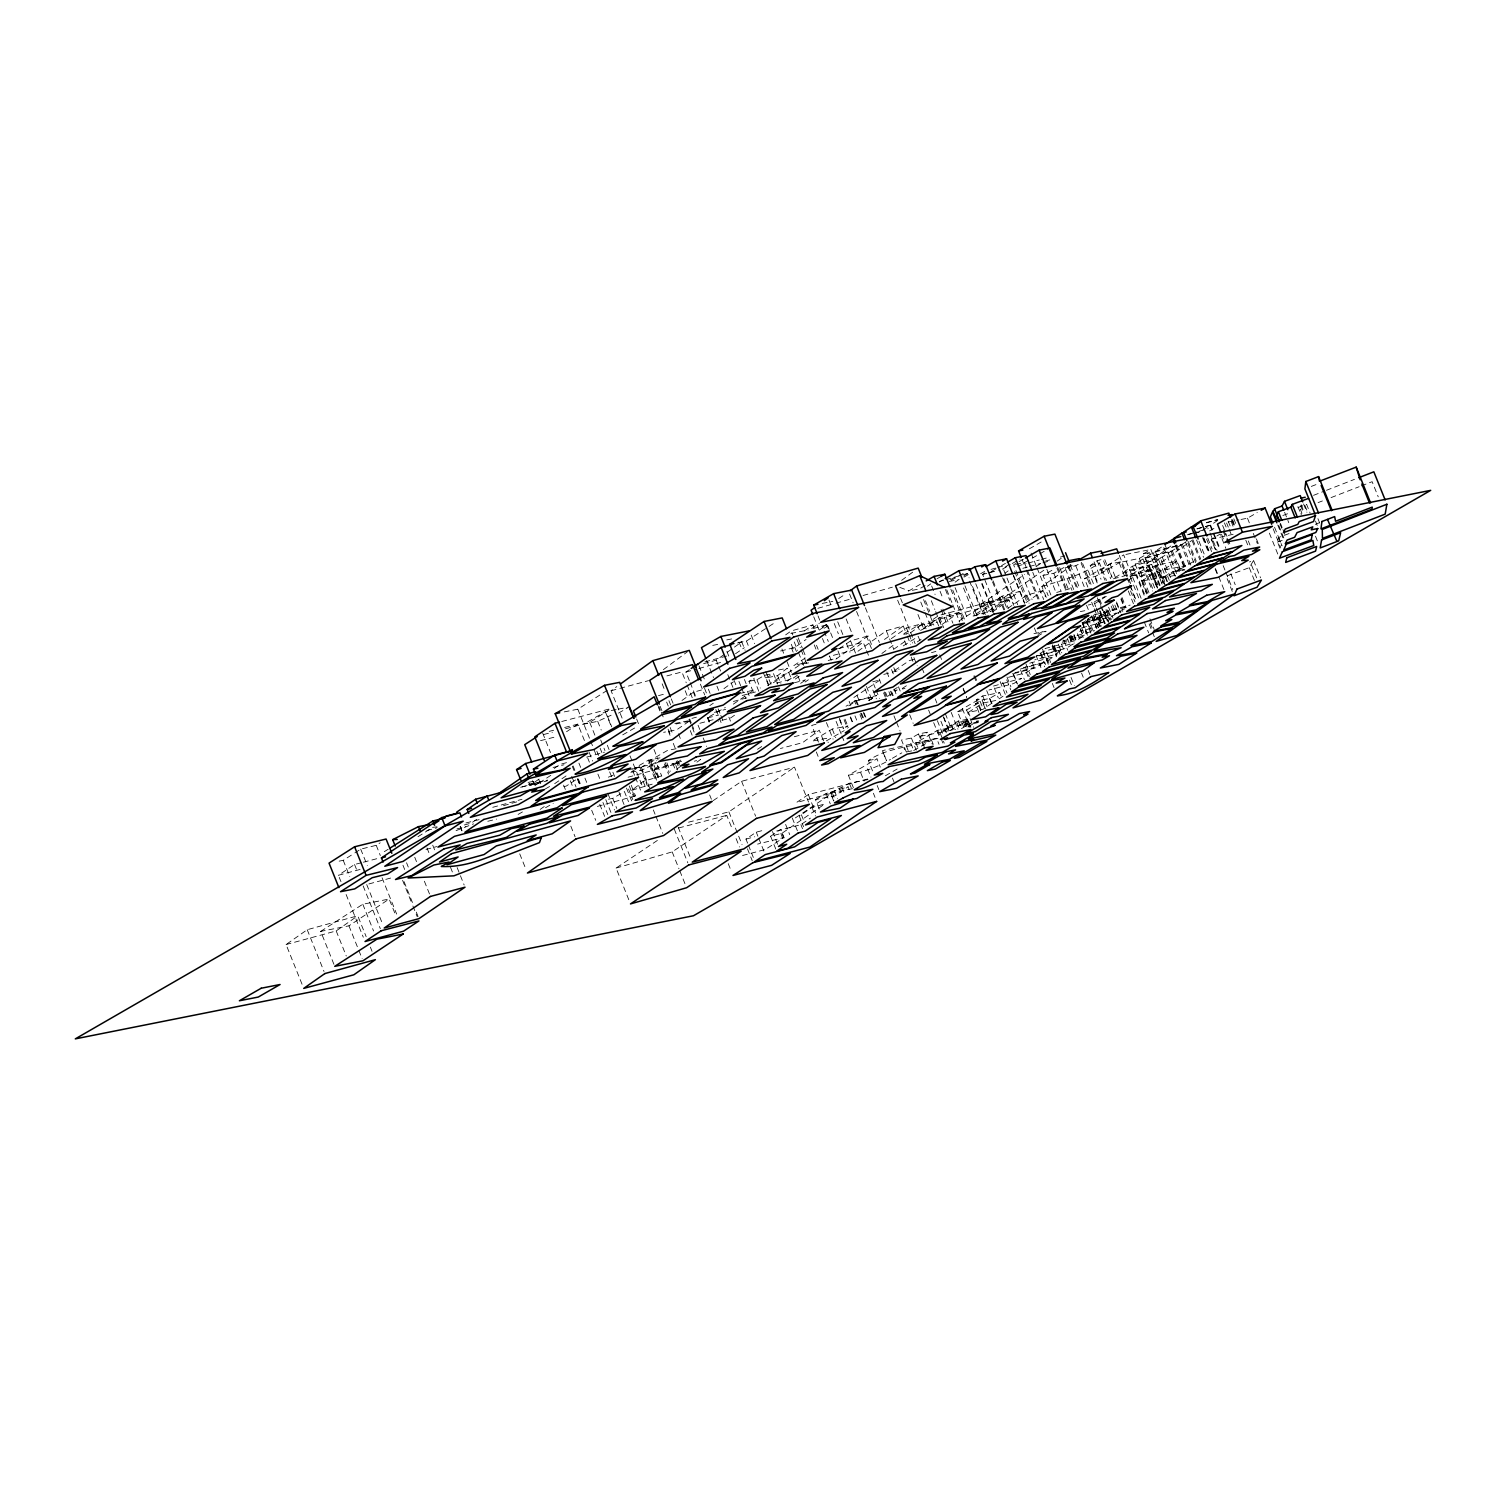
<?xml version="1.0" encoding="UTF-8"?>
<svg xmlns="http://www.w3.org/2000/svg" width="1506" height="1506" viewBox="0 0 1506 1506"><rect width="100%" height="100%" fill="white"/><g stroke="black" fill="none" stroke-linecap="round" stroke-linejoin="round"><path stroke-width="0.75" stroke-dasharray="5 3.75" d="M1279.968 548.222L1277.521 542.122L1278.594 537.529L1291.414 532.653M1232.266 591.425L1226.148 576.214L1249.265 567.668L1253.576 560.458L1249.491 561.964M634.44 796.316L631.993 790.198L643.156 781.445L661.19 776.042M768.455 684.232L765.914 677.945L777.567 675.648L787.13 668.306L791.328 678.792M823.537 740.839L819.264 730.203L802.623 742.665L780.409 748.482M865.724 648.484L863.183 642.158L852.001 650.46L829.599 656.315M1009.095 564.242L1003.184 568.647L1017.698 604.697M1005.029 573.184L1008.211 570.83M663.374 669.643L687.433 651.759M658.122 777.585L654.696 769.058L660.362 764.841M901.623 580.356L912.674 572.186M696.939 762.168L700.629 759.457L694.304 761.208M1138.649 597.844L1129.895 576.064L1170.859 546M996.577 609.083L982.665 574.483L985.715 572.261M681.992 700.478L693.381 692.271L704.432 689.146M723.934 688.656L733.441 681.804M835.981 659.139L868.077 635.927L872.162 646.112M857.949 651.251L886.319 630.75L903.242 625.969L906.518 634.101M881.876 653.472L895.204 643.834M910.452 632.802L923.799 623.164L926.378 629.602M1087.257 633.424L1082.927 622.618L1093.375 615.069L1125.716 607.257L1121.876 609.459L1124.888 608.857M622.091 718.117L611.078 690.727L616.782 686.623M927.414 586.248L930.783 583.839M884.474 639.466L903.242 625.969M1129.895 576.064L1150.603 570.134L1191.528 540.673M703.603 663.694L716.216 660.155L725.327 653.642M727.153 652.324L732.631 648.427M734.457 647.109L741.743 641.895L745.112 650.272M992.266 612.17L1009.058 600.16L1010.677 604.188M785.643 634.873L791.215 630.92L792.834 634.986M804.223 631.052L812.92 624.896L814.539 628.962M780.616 651.006L794.81 647.467L806.087 639.466M819.245 630.129L826.775 624.783L828.394 628.849M734.514 715.237L730.73 717.91L718.268 721.393M676.42 769.34L683.799 764.126M917.342 641.933L921.126 639.259M941.928 624.519L958.964 612.453L962.259 620.679M891.288 638.676L906.461 627.964L923.799 623.164M955.105 582.144L962.089 577.231M963.84 576.007L967.341 573.56L969.055 577.833M302.047 984.227L286.084 944.544L307.224 929.71L357.769 915.78L366.165 936.676M476.687 819.339L471.378 823.048L462.681 825.439M539.11 779.035L529.66 785.68L547.393 780.786M554.246 768.418L559.931 764.446L566.595 762.62M286.084 944.544L336.196 930.934L357.769 915.78M540.165 809.419L545.756 805.484M787.224 681.089L792.853 677.154M975.982 615.822L991.381 605.035L1009.058 600.16M1025.944 602.645L1042.98 590.691L1045.39 596.696M767.589 685.606L783.346 674.613L790.066 672.768M1046.256 597.355L1041.87 586.474L1073.458 564.355M1041.87 586.474C1061.956 580.525 1082.249 575.028 1099.474 563.018L1106.477 580.431M1097.196 582.973L1090.193 565.578L1097.14 560.703L1102.825 559.14L1110.694 578.718M677.719 770.055L675.253 763.937L680.825 760.059M893.642 649.331L906.706 640.219M923.517 628.491L938.464 618.081L958.964 612.453M797.408 675.215L792.081 678.905L776.494 683.178M1007.796 608.405L1026.979 595.058L1042.98 590.691M795.319 679.074L799.14 676.439M839.162 648.766L850.589 640.859L868.077 635.927M800.646 683.366L806.256 679.507M811.659 628.51L819.358 623.22M805.71 661.567L801.907 664.184L808.609 662.866M985.282 614.674L981.008 604.038L1004.013 597.6L1043.846 570.247M1057.118 561.136L1064.704 555.921L1058.342 557.615M992.077 703.057L982.721 709.495L968.433 712.3L969.902 715.971M689.334 680.543L685.927 672.071L689.409 669.681M735.512 653.736L744.359 647.674M931.16 625.894L929.522 621.827L938.784 615.483L943.697 627.701M1002.036 596.188L973.083 616.029L991.437 611.097L1019.675 591.444L1002.036 596.188L1007.194 609.045M775.778 849.045L770.62 836.244L781.972 833.27L824.742 804.016L811.979 807.442L799.291 816.12L803.583 826.794M770.62 836.244L780.729 829.335L784.174 837.863M849.102 789.37L848.066 786.791L834.926 795.77L815.443 799.611L819.622 809.983M776.72 830.992L800.891 824.648L810.435 818.116M713.242 800.608L741.592 781.294L794.509 767.156L808.534 802.077M688.543 822.182L728.885 811.847L794.509 767.156M554.679 783.666L567.875 774.705M826.361 624.501L822.521 627.117L827.905 626.044L832.856 638.356M709.815 705.58L713.298 703.227M733.328 704.149L754.242 689.917L740.971 693.193M805.07 682.011L808.383 679.771M981.008 604.038L1024.569 574.445M1035.94 566.727L1043.526 561.569M999.231 698.803L1003.015 696.224M773.312 682.783L800.401 664.523L806.708 662.847M893.453 690.087L897.35 687.451M566.538 731.728L577.833 724.141L584.817 741.517M628.793 899.703L616.086 868.077L658.762 839.52M616.086 868.077L672.184 851.907L726.758 815.386L732.688 830.145M867.663 778.997L808.308 794.584L796.467 802.529L832.385 793.078L834.023 797.163M747.597 843.153L745.959 839.087L756.276 832.159L765.312 829.787M795.375 817.909L832.385 793.078M805.277 657.99L793.756 665.671L804.957 662.734M757.518 749.31L764.766 744.472M1146.668 592.856L1135.129 564.166L1143.016 558.914L1171.066 551.215L1179.311 571.715M1115.005 577.739L1121.311 573.541L1149.36 565.823L1158.114 587.622M1160.524 558.5L1132.456 566.2L1124.587 571.452L1151.695 564.374L1160.524 558.5L1169.277 580.299M1157.399 588.149L1145.2 557.822L1153.088 552.57L1181.137 544.871L1188.968 564.355M1167.432 581.504L1155.271 551.252L1163.159 546L1175.32 576.252M1135.129 564.166L1162.255 557.088L1171.066 551.215M1113.442 578.793L1140.55 571.715L1149.36 565.823M1145.2 557.822L1172.327 550.744L1181.137 544.871M1202.918 530.093L1209.977 525.387L1218.712 547.13M1197.025 528.7L1210.598 525.161L1217.639 520.474M1127.881 580.619L1136.691 574.746L1144.541 594.249M1155.271 551.252L1182.398 544.174L1185.919 541.821M1094.561 601.685L1104.915 596.621M1040.928 667.647L1036.279 656.089L1043.112 651.552L1074.38 643.006M1083.68 622.787L1099.004 618.797L1106.778 613.62L1109.376 620.077M1008.418 677.305L1026.49 672.598L1034.264 667.422L1014.837 672.749M1072.441 644.304L1066.606 648.182L1036.279 656.089M361.214 862.769L354.55 864.5L338.398 875.268L363.304 868.586M550.801 775.326L541.087 781.783L521.245 787.186M333.918 964.292L320.703 931.386L348.94 925.832L389.169 899.044L395.777 915.497M848.782 705.862L856.538 700.704L876.661 695.471L869.226 700.403M887.825 696.186L897.237 689.917L891.514 691.405L893.19 695.584M906.405 685.738L900.701 689.522L904.993 688.411M575.668 779.882L566.294 786.057L561.851 787.186M1100.397 626.59L1097.008 618.138L1108.36 610.664L1130.14 605.092M565.559 728.772L589.75 722.409L609.045 709.815M738.109 642.685L746.449 641.048L767.138 627.644M769.02 626.421L774.649 622.769M838.673 598.522L844.245 594.908M320.703 931.386L362.814 904.24L389.169 899.044M1141.454 581.165L1156.966 571.358L1185.335 565.767L1167.47 576.045L1141.454 581.165L1146.593 593.948M564.261 711.886L577.833 709.213L608.255 689.673M339.17 861.131L343.236 860.34L352.95 854.128M354.889 852.885L360.706 849.139L376.236 845.318L380.171 842.795M968.433 712.3L982.947 703.038L995.824 700.497M1038.105 634.346L1043.658 630.788M903.224 645.923L918.227 636.436L919.959 640.728M958.87 621.056L987.108 603.153L1010.244 597.167L984.924 613.224M1106.345 596.282L1094.523 603.774L1088.349 604.979M384.294 851.699L388.19 849.233M417.971 836.715L431.544 828.131M1147.836 593.496L1140.889 576.214L1159.018 572.449L1177.071 561.079L1180.553 569.72M868.491 700.648L874.478 696.939L855.672 700.648L846.014 706.201M980.632 710.7L976.283 699.838L982.759 695.941L999.72 692.609L1002.337 699.104M845.487 727.379L847.934 725.967L832.253 729.055L811.96 741.159L826.493 738.298L828.225 742.609M961.487 728.603L971.182 722.955M616.142 709.571L605.318 711.698L583.707 724.122L597.713 721.355L611.116 715.237M618.514 713.11L627.362 708.027M535.138 785.266L533.576 781.332L528.531 784.231L541.332 781.708L535.327 785.153M622.731 734.853L636.417 726.984M824.027 628.284L827.905 626.044M545.247 788.993L551.083 785.643M753.188 691.781L748.971 681.296L754.393 678.171M518.102 814.426L524.22 810.925M920.317 584.29L908.532 591.067L919.3 588.959L925.192 585.552M748.971 681.296L756.934 679.714L764.502 675.366L771.241 674.029M936.996 578.775L940.911 576.516M765.914 677.945L773.482 673.596L777.698 684.082M545.492 807.762L553.248 803.3M939.255 582.05L943.189 579.791M709.382 716.63L725.327 707.481M950.041 579.923L955.934 576.534M608.33 777.171L616.349 774.159M951.265 580.356L965.007 572.449M963.991 577.099L969.902 573.711M660.005 757.857L648.484 760.116L635.024 767.872L652.117 764.502L656.145 762.187L661.774 776.192M656.145 778.433L649.124 761.001L667.535 750.421L676.552 748.651M631.598 771.656L639.749 766.987L647.392 785.981M632.087 769.114L641.349 767.307L651.006 761.735L656.88 760.756M980.651 573.73L984.642 571.433M630.845 772.314L641.782 770.15L660.965 760.775M1029.351 548.805L1041.154 542.028M991.682 571.282L999.551 566.764M1001.509 565.635L1005.443 563.376M1002.45 569.155L1010.319 564.637M1012.277 563.508L1020.146 558.99M1023.44 559.159L1013.613 564.806L1029.069 603.247M608.48 799.197L612.716 798.368L624.444 791.61L628.51 801.719M1015.778 564.392L1024.4 562.698L1030.292 559.31M1032.25 558.18L1047.969 549.144M938.69 625.988L937.052 621.903L917.7 625.724L902.113 634.685L908.269 633.461M1050.868 594.945L1043.018 575.424L1054.802 568.647M1043.018 575.424L1053.805 573.315L1065.589 566.538M1073.74 589.543L1065.024 567.856L1070.917 564.468M1065.024 567.856L1075.792 565.748L1081.685 562.359M1087.878 587.058L1084.489 578.624L1110.035 563.941L1120.822 561.813L1126.733 576.572M1084.489 578.624L1095.276 576.516L1120.822 561.813M1156.533 586.38L1143.412 553.775L1150.848 549.502L1164.835 584.29M1124.38 575.65L1119.127 562.604L1139.327 558.406L1149.473 552.589L1161.691 583.029M826.38 740.877L844.226 730.617M1209.6 530.903L1215.549 527.495M1152.617 588.413L1145.671 571.132L1155.874 565.258L1177.071 561.079M1140.889 576.214L1151.864 569.908L1157.945 585.025M1037.352 636.304L1046.124 631.259L1032.401 633.97M1215.304 549.445L1211.2 539.223L1220.124 534.103L1225.884 548.41M1241.038 519.457L1247.476 518.196L1257.265 512.567M1091.624 631.033L1087.238 620.114L1092.095 617.328L1096.481 628.228M1164.439 584.309L1161.898 577.984L1172.967 571.621L1184.3 569.381M1193.204 561.738L1175.885 571.696L1184.94 569.908M1082.758 623.729L1087.351 622.825L1094.58 618.665L1087.238 620.114M1123.062 609.911L1110.355 617.215L1082.927 622.618M872.52 770.903L868.36 760.549C887.109 747.635 910.659 747.428 931.593 740.218L933.268 744.378M906.367 752.096L901.492 740.011L911.394 738.053L918.509 733.968L927.451 732.198L932.308 744.303M963.708 726.909L957.59 711.717L979.295 699.236L982.778 707.933M853.394 787.713L848.405 775.27L876.963 758.855L880.295 767.138M978.919 712.451L975.436 703.754L982.063 699.951L989.48 698.483L999.72 692.609M924.383 746.374L920.335 736.302L927.451 732.198M957.59 711.717L966.607 709.947L978.373 703.189L980.99 709.684M886.526 760.699L882.478 750.628L936.581 738.26L939.01 744.303M848.405 775.27C863.145 771.881 877.452 767.363 890.479 759.382M815.443 799.611L826.097 793.493L848.066 786.791M917.606 747.089L915.893 742.797L937.73 730.259L949.288 727.906L942.172 731.991M833.665 800.928L830.484 793.022L849.403 783.252L868.868 779.411M892.361 758.29L901.83 752.849M970.881 727.229L967.643 719.171L958.249 721.016L944.714 728.81L946.333 732.838M946.992 728.433L939.932 732.481L944.243 743.192M968.716 727.04L966.212 720.828L956.95 722.654L948.083 727.756L979.427 721.581M967.04 726.965L964.612 720.922L967.643 719.171M913.709 750.515L931.593 740.218M965.195 726.494L963.539 722.372L966.212 720.828M950.267 730.391L967.85 720.282L970.278 726.325M968.942 722.165L962.993 725.591L981.008 722.033M968.622 726.457L978.505 720.772L974.928 721.487M885.377 775.778L897.162 769.001M920.58 630.393L937.052 621.903M1313.533 495.342L1324.301 491.144M1326.466 490.297L1354.459 479.379M456.054 830.653L473.581 823.857M1318.07 502.609L1322.4 500.952M1331.059 497.601L1359.165 486.72M1361.33 485.873L1372.135 481.694L1378.235 496.829M1311.274 486.419L1317.656 483.972M1315.284 524.333L1319.52 522.714M1277.521 542.122L1284.034 539.656M1282.848 515.504L1289.381 513.094M1298.021 507.503L1306.606 504.341L1310.069 512.962M631.993 790.198L652.211 784.155M503.531 805.691L519.194 801.154M654.696 769.058L681.597 761.283M1188.008 534.423L1197.006 531.844M1199.265 531.204L1208.283 528.625M817.871 608.311L833.684 603.831M835.943 603.191L851.756 598.71M863.051 595.51L892.399 587.171M991.023 569.381L995.541 568.101M997.8 567.461L1004.577 565.541M982.665 574.483L986.769 573.315M988.821 572.732L997.028 570.398M939.386 581.41L943.678 580.205M945.843 579.603L967.341 573.56M793.38 630.317L812.92 624.896M813.24 628.548L826.775 624.783M1056.704 592.423L1072.724 587.942M1017.359 566.068L1026.113 563.62M1028.316 563.018L1039.272 559.987M1041.455 559.385L1048.025 557.559M685.927 672.071L696.732 669.078M698.897 668.476L722.673 661.906M1206.457 522.846L1217.243 519.89M1197.025 528.945L1209.977 525.387M1194.352 533.369L1200.828 531.599M1090.193 565.578L1099.474 563.018M1130.215 576.516L1136.691 574.746M931.48 652.644L935.885 651.439M1090.231 618.081L1106.778 613.62M586.606 757.104L604.395 752.209M1081.797 627.851L1102.863 622.147L1095.088 627.324L1079.651 631.353M1068.526 637.772L1094.693 630.694M1062.671 640.991L1085.129 634.911L1077.374 640.088L1045.07 648.521L1050.68 662.508M1030.518 658.178L1062.332 649.5L1054.558 654.677L1034.716 659.854M492.763 807.31L521.98 799.291M1029.803 663.167L1053.579 656.729L1045.823 661.906L1023.402 667.76M426.819 830.559L437.173 827.716M1020.597 668.946L1040.025 663.619L1041.625 667.591M628.077 777.209L679.47 763.053M993.527 686.039L1021.576 678.34L1013.82 683.517L988.953 690.012M597.374 806.425L635.325 795.977M1022.856 568.308L1027.318 567.084M1029.539 566.482L1040.684 563.432M1042.905 562.83L1049.588 560.985M828.187 660.494L836.809 658.141M675.253 763.937L679.451 762.789M611.078 690.727L617.686 688.957M619.907 688.355L648.559 680.637M368.895 883.947L392.765 877.49M737.639 643.006L741.743 641.895M704.902 661.887L729.676 655.242M941.062 614.881L993.151 600.894L980.575 608.123L929.522 621.827M658.48 695.64L664.955 693.908M691.932 718.381L696.45 717.176M714.465 712.357L725.723 709.326M707.575 717.967L718.814 714.955M699.857 723.275L713.43 719.642M425.953 849.459L436.759 846.579M1045.635 561.004L1049.87 559.874M742.176 695.508L755.504 691.951M733.403 701.457L746.694 697.899M520.643 787.28L547.638 780.089M794.359 682.783L805.559 679.827M561.719 721.506L610.984 708.554M543.572 734.552L552.382 732.236M678.66 827.98L726.758 815.386M745.959 839.087L754.751 836.771M742.533 855.502L765.255 849.535L783.873 837.562L757.593 844.094M1206.475 522.526L1217.77 519.57M1187.594 534.818L1192.131 533.632M1194.39 533.049L1201.167 531.279M666.876 675.893L681.898 671.977L686.247 682.783M883.796 674.406L898.555 670.584M872.727 681.785L880.483 679.752L853.243 697.88L855.766 704.13M1062.201 642.271L1082.532 636.963M816.026 724.273L811.734 725.384L818.455 742.082M1013.745 673.615L1035.224 668.005L1042.999 662.828L1044.599 666.819M794.283 736.735L819.264 730.203M363.417 862.204L378.966 858.156M838.541 648.559L863.183 642.158M913.973 659.402L909.473 660.569L894.828 670.321L899.214 669.172M1097.008 618.138L1122.798 611.662M549.238 731.351L553.643 730.241M564.637 727.473L577.833 724.141M540.541 740.651L556.373 736.66M465.975 822.954L479.134 819.64M627.381 770.074L639.749 766.987M553.079 767.458L563.941 764.784M456.977 828.884L465.787 826.7M487.793 821.278L496.585 819.095M1211.2 539.223L1233.696 534.178M1228.162 521.998L1238.892 519.89M822.201 603.435L832.837 601.346M989.724 572.412L998.346 570.718M949.288 581.485L957.91 579.772M1125.923 554.415L1150.848 549.502M1143.412 553.775L1149.473 552.589M726.758 639.899L733.083 638.657M712.733 645.396L719.491 644.06M790.819 633.424L808.251 629.979M1145.671 571.132L1151.864 569.908M1161.898 577.984L1176.167 575.179M778.508 670.001L787.13 668.306M1080.329 611.587L1084.809 610.702M618.307 709.138L629.131 707.011M674.839 723.445L690.35 720.395L676.796 729.732L663.638 732.33M676.006 723.972L691.706 720.885M528.079 782.405L533.576 781.332M649.124 761.001L657.557 759.344M976.283 699.838L979.295 699.236M975.436 703.754L978.373 703.189M964.612 720.922L967.85 720.282M963.539 722.372L969.996 721.092M920.335 736.302L955.595 729.393M915.893 742.797L938.558 738.335M911.732 750.892L905.784 752.078L903.939 747.993M868.36 760.549L876.963 758.855M830.484 793.022L852.885 788.617M432.58 827.34L437.041 826.813M899.854 587.396L908.551 590.71M1317.919 518.648L1319.67 522.977M1315.51 521.095L1317.242 525.425M1304.911 505.395L1307.434 511.645M1303.575 503.926L1306.926 512.266M1315.491 536.211L1317.844 542.066M1301.203 504.811L1303.707 511.061M1300.544 505.527L1303.048 511.739M1301.937 513.245L1300.262 509.066L1301.165 514.167M1297.927 506.656L1301.259 514.939M1284.599 512.266L1288.778 522.695M1280.458 523.354L1282.133 527.514M1282.961 529.604L1285.484 535.854M1280.006 524.013L1281.738 528.324M1278.782 525.5L1283.79 537.943M1277.728 524.935L1283.583 539.506M1274.547 527.232L1282.039 545.887M1278.594 537.529L1281.851 545.661M1273.135 528.719L1280.702 547.525M1269.37 533.143L1278.613 556.128M1256.399 538.866L1258.865 544.984M1247.476 518.196L1249.905 524.276M1253.274 533.388L1257.378 543.61M1248.323 540.974L1249.98 545.078M1245.801 540.202L1248.267 546.32M1253.576 560.458L1260.56 577.833M1233.791 518.761L1236.313 525.029M1251.524 565.108L1256.757 578.135M1232.416 519.608L1234.939 525.876M1232.266 520.455L1234.788 526.724M1231.456 519.589L1234.054 526.083M1231.343 522.017L1233.019 526.196M1249.265 567.668L1254.498 580.695M1228.199 521.245L1230.722 527.514M1226.599 522.959L1228.294 527.138M1229.122 529.227L1231.644 535.496M1224.416 522.864L1226.11 527.044M1222.627 525.462L1226.976 536.287M1227.936 539.167L1230.402 545.304M1223.757 530.131L1229.856 545.285M1223.192 531.279L1225.715 537.548M1226.562 539.637L1229.084 545.906M1221.517 534.254L1223.964 540.334M1230.854 573.861L1235.221 584.723M1210.598 525.161L1219.295 546.829M1210.033 532.973L1217.036 550.405M1223.173 565.654L1224.924 570.002M1225.79 572.186L1232.793 589.618M1211.615 539.543L1215.718 549.765M1207.737 538.094L1212.085 548.918M1206.57 539.073L1211.596 551.61M1203.783 537.793L1209.017 550.838M1203.445 538.113L1208.678 551.158M1215.511 568.647L1223.926 589.58M1202.503 537.567L1208.396 552.194M1215.116 568.91L1217.639 575.179M1199.002 541.2L1205.082 556.335M1196.573 539.995L1203.539 557.314M1192.884 539.656L1200.753 559.215M1192.074 540.466L1199.887 559.912M1188.385 541.595L1196.253 561.211M1187.82 543.082L1195.67 562.566M1185.41 541.784L1194.145 563.526M1182.398 544.174L1191.077 565.785M1176.657 544.871L1186.276 568.779M1175.734 545.097L1184.977 568.082M1175.395 545.812L1184.13 567.555M1172.327 550.744L1180.158 570.247M1164.891 544.551L1177.127 574.972M1172.967 571.621L1174.661 575.838M1162.255 557.088L1170.501 577.589M1165.249 577.325L1166.943 581.542M1153.088 552.57L1165.267 582.897M1159.018 572.449L1163.366 583.255M1155.874 565.258L1162.82 582.54M1156.966 571.358L1162.105 584.14M1151.695 564.374L1160.467 586.173M1154.349 572.845L1159.507 585.646M1150.603 570.134L1157.606 587.566M1143.016 558.914L1155.366 589.655M1139.327 558.406L1152.448 591.03M1140.55 571.715L1149.304 593.496M1132.456 566.2L1144.729 596.715M1149.925 618.834L1154.217 629.527M1141.134 598.334L1123.664 554.867L1100.867 570.172L1108.623 568.647L1112.125 577.344M1150.226 623.108L1152.692 629.282M1149.153 623.973L1154.405 637.038M1119.297 555.356L1130.667 583.65M1127.222 578.003L1135.976 599.802M1129.632 584.949L1135.731 600.122M1144.353 622.166L1148.645 632.859M1130.498 590.86L1134.959 601.873M1128.314 590.954L1133.566 604.038M1110.035 563.941L1115.965 578.68M1122.026 597.505L1126.149 607.746M1121.311 598.39L1124.963 607.633M1120.859 599.068L1124.361 607.765M1104.82 559.724L1111.805 577.08M1116.492 601.948L1120.841 612.773M1116.586 603.341L1120.069 612.001M1097.14 560.703L1105.009 580.299M1114.854 604.96L1118.356 613.657M1112.652 604.772L1116.153 613.507M1094.053 561.851L1101.018 579.208M1111.183 606.09L1114.647 614.693M1108.604 607.2L1112.953 618.025M1095.276 576.516L1097.818 582.822M1108.36 610.664L1111.767 619.135M1106.91 609.572L1111.014 619.813M1105.893 609.798L1110.129 620.34M1088.254 570.868L1094.391 586.098M1099.625 599.162L1101.375 603.511M1104.444 611.38L1108.68 621.922M1104.387 611.455L1108.717 622.26M1099.098 600.499L1107.738 622.034M1097.347 597.807L1106.91 621.601M1082.626 563.508L1091.379 585.269M1081.082 562.962L1089.798 584.629M1100.227 610.909L1105.31 623.559M1099.512 610.871L1104.595 623.522M1100.547 613.657L1104.482 623.729M1094.09 602.532L1095.728 606.636M1096.255 608.104L1102.354 623.239M1099.154 617.705L1101.714 624.049M1099.004 618.797L1101.601 625.254M1091.662 602.231L1093.412 606.598M1094.278 608.782L1101.3 626.232M1075.792 565.748L1084.508 587.434M1094.693 614.09L1099.775 626.741M1096.895 623.691L1098.533 627.776M1093.375 615.069L1098.081 627.4M1091.869 615.728L1096.952 628.379M1070.314 565.089L1079.538 587.773M1086.541 605.167L1088.292 609.535M1068.978 566.557L1078.39 589.957M1067.754 566.068L1077.167 589.505M1088.16 618.401L1093.431 631.503M1087.351 622.825L1090.852 631.56M1085.732 620.246L1090.909 633.16M1067.585 579.396L1071.971 590.277M1082.325 622.562L1087.407 635.212M1082.061 622.58L1086.41 633.386M1059.659 567.574L1068.94 590.672M1057.664 567.216L1067.095 590.71M1081.816 628.04L1084.358 634.365M1056.967 568.195L1066.399 591.632M1080.63 629.113L1083.228 635.57M1080.16 628.699L1083.605 637.283M1053.805 573.315L1060.77 590.653M1077.298 633.593L1079.03 637.885M1074.004 634.534L1076.583 640.972M1073.91 635.193L1076.451 641.518M1088.217 670.452L1089.873 674.594M1046.877 569.343L1056.346 593.477M1071.632 635.494L1074.267 642.027M1070.484 635.476L1072.95 641.612M1069.618 635.984L1073.081 644.606M1069.091 636.567L1071.67 643.006M1067.34 638.356L1069.938 644.794M1081.572 673.126L1083.228 677.267M1031.064 553.079L1036.203 565.861M1037.069 567.988L1048.195 595.679M1063.669 640.031L1067.773 650.253M1032.777 572.336L1043.696 599.539M1061.504 644.173L1064.742 652.23M1058.266 644.135L1061.786 652.87M1071.03 677.436L1074.343 685.701M1024.4 562.698L1038.989 598.993M1022.009 559.46L1025.435 567.969M1026.283 570.096L1038.274 599.934M1058.567 650.479L1060.168 654.451M1069.524 680.053L1072.008 686.265M1054.256 645.566L1057.701 654.131M1053.993 646.639L1057.231 654.696M1052.506 644.794L1056.779 655.411M1052.694 645.961L1056.704 655.957M1052.11 646.13L1056.384 656.767M1021.99 574.464L1032.081 599.576M1026.979 595.058L1030.198 603.059M1014.668 571.471L1027.337 602.984M1013.444 575.066L1024.739 603.172M1047.065 658.423L1049.381 664.165M1013.369 575.687L1024.4 603.115M1034.321 627.87L1036.919 634.308M1042.491 649.067L1048.458 663.939M1043.112 651.552L1048.534 665.012M1041.286 653.849L1045.597 664.56M1040.081 653.096L1044.355 663.732M1052.355 683.442L1054.031 687.564M1003.862 578.662L1013.952 603.774M1002.601 577.815L1013.632 605.243M1032.118 662.151L1035.3 670.095M1004.013 597.6L1008.286 608.236M993.075 580.789L1004.86 610.081M1025.981 663.977L1030.255 674.594M992.529 581.9L1003.787 609.874M1025.285 666.706L1029.276 676.627M1026.49 672.598L1028.052 676.476M1020.56 669.963L1024.4 679.526M991.381 605.035L993.791 611.06M982.044 583.311L993.922 612.848M981.761 584.008L993 612.001M987.108 603.153L990.553 611.7M1013.726 674.519L1017.567 684.082M1012.766 673.314L1016.776 683.272M975.737 583.688L987.861 613.827M972.5 586.399L983.682 614.222M969.582 581.203L983.042 614.222M1006.987 677.06L1010.884 686.774M1006.742 679.846L1010.752 689.823M964.97 585.815L977.093 615.954M1002.732 682.387L1007.006 693.024M963.539 587.961L974.777 615.954M1000.153 681.616L1005.632 695.207M955.086 587.66L968 619.757M994.318 688.035L998.327 697.993M952.752 590.088L964.875 620.227M950.832 589.147L963.671 621.074M946.747 589.768L951.924 602.682M952.79 604.828L959.717 622.053M986.694 690.595L992.303 704.544M989.48 698.483L992.096 704.996M945.429 589.543L949.702 600.179M974.796 675.723L977.432 682.256M982.759 695.941L987.108 706.803M940.064 591.274L942.624 597.656M948.611 612.547L952.884 623.183M973.855 675.949L976.434 682.35M982.063 699.951L985.564 708.629M982.947 703.038L985.15 708.517M942.888 609.102L948.949 624.181M931.649 585.985L935.094 594.531M941.099 609.516L947.123 624.501M938.464 618.081L940.93 624.237M931.31 600.725L934.812 609.441M935.678 611.605L940.93 624.651M963.2 688.223L966.701 696.939M963.143 688.976L966.607 697.598M925.456 600.743L929.729 611.38M923.573 599.595L933.852 625.122M966.607 709.947L969.224 716.461M970.109 718.626L973.591 727.304M920.768 602.08L924.195 610.627M925.06 612.773L931.085 627.757M962.353 708.592L969.939 727.454M939.725 654.846L942.135 660.889M917.945 614.467L923.931 629.357M958.249 721.016L961.506 729.073M956.95 722.654L959.435 728.866M917.7 625.724L919.338 629.79M951.208 712.413L957.948 729.186M900.644 598.522L902.358 602.776M951.34 724.988L953.769 731.05M945.279 713.599L952.018 730.354M897.651 600.216L915.14 643.721M943.622 716.818L948.667 729.393M943.415 717.233L948.46 729.808M935.245 698.916L936.901 703.076M906.461 627.964L908.174 632.256M909.04 634.403L912.504 643.006M922.03 668.08L924.552 674.368M907.327 636.134L910.603 644.267M940.911 721.242L945.128 731.709M913.897 657.557L917.192 665.765M937.372 720.696L942.417 733.271M911.186 657.049L912.918 661.36M904.56 640.784L906.198 644.85M937.73 730.259L942.888 743.098M928.618 710.098L930.313 714.277M933.682 722.673L939.575 737.338M886.319 630.75L893.679 649.048M893.811 667.61L895.449 671.714M918.509 733.968L923.385 746.054M891.533 669.549L893.265 673.841M898.461 686.774L900.193 691.066M909.699 714.766L913.163 723.369M865.385 607.727L879.372 642.516M894.112 689.127L896.635 695.414M886.883 672.034L889.462 678.472M911.394 738.053L916.25 750.157M890.498 691.122L893.02 697.372M910.848 743.324L913.276 749.367M888.917 691.687L890.592 695.866M849.591 594.079L853.093 602.776M856.575 611.474L871.447 648.465M885.528 692.289L887.203 696.45M906.33 745.922L908.758 751.965M879.109 678.905L880.859 683.235M884.342 691.932L886.093 696.28M893.962 715.821L895.694 720.169M896.578 722.334L900.061 731.031M866.59 650.611L869.131 656.936M883.57 692.873L885.264 697.09M873.555 683.856L875.231 688.035M876.078 690.125L879.429 698.483M846.146 618.91L851.925 633.273M872.878 690.087L876.379 698.784M850.589 640.859L855.502 653.077M866.439 686.397L872.388 701.175M864.971 688.713L869.339 699.575M828.978 600.066L831.594 606.579M837.712 621.809L842.965 634.854M846.466 643.57L849.968 652.267M834.211 623.465L838.353 633.744M883.005 752.115L886.337 760.417M892.456 778.094L894.093 782.198M857.083 695.546L859.7 702.078M864.067 712.922L865.818 717.27M863.333 712.47L865.009 716.649M837.976 650.874L841.233 658.931M856.538 700.704L858.213 704.883M861.564 713.223L864.086 719.491M855.672 700.648L857.347 704.789M860.679 713.072L863.183 719.303M859.964 714.578L862.486 720.828M818.022 615.879L819.753 620.19M824.159 631.221L828.3 641.481M849.102 701.25L850.777 705.429M854.975 715.877L856.65 720.037M813.711 616.763L818.963 629.809M822.464 638.525L824.215 642.874M829.448 655.919L831.199 660.268M850.589 717.007L853.093 723.275M850.212 717.138L852.716 723.369M877.207 785.53L878.845 789.615M867.644 768.869L870.976 777.152M816.497 645.246L818.153 649.35M845.017 719.134L848.386 727.473M814.238 644.869L815.951 649.124M844.075 719.793L847.426 728.132M873.386 793.248L875.024 797.333M839.407 718.287L843.605 728.716M839.67 719.849L843.021 728.207M860.735 772.842L864.067 781.125M836.094 721.355L841.139 733.874M841.967 735.963L844.49 742.232M798.161 637.791L802.284 648.051M803.112 650.103L805.597 656.258M796.825 639.165L800.251 647.674M801.098 649.801L807.084 664.692M832.253 729.055L835.736 737.695M794.227 641.933L797.653 650.423M798.5 652.55L803.639 665.313M826.418 722.56L833.082 739.164M794.81 647.467L796.448 651.514M849.403 783.252L852.565 791.158M791.271 644.267L793.775 650.498M791.497 648.107L793.135 652.173M798.011 676.232L800.552 682.576M842.061 787.469L845.224 795.375M839.143 788.052L841.515 793.982M781.953 648.992L783.647 653.246M787.073 661.755L791.347 672.373M834.286 790.481L837.618 798.782M816.308 751.946L818.116 756.407M783.346 674.613L785.925 681.07M830.615 792.589L833.947 800.891M826.097 793.493L830.277 803.846M777.567 675.648L780.936 684.044M751.193 635.099L754.638 643.664M765.82 671.488L770.978 684.326M763.429 672.975L768.719 685.851M746.449 641.048L748.181 645.359M808.308 794.584L815.668 812.92M811.979 807.442L815.424 815.988M756.934 679.714L760.304 688.11M739.032 642.102L741.611 648.521M753.659 678.491L758.817 691.329M801.38 814.746L803.846 820.864M744.416 679.47L746.129 683.705M747.409 691.273L749.122 695.546M800.891 824.648L802.529 828.714M726.89 651.439L729.488 657.858M738.938 681.409L740.67 685.682M741.517 687.828L745.828 698.539M792.269 818.003L797.408 830.823M734.119 680.448L735.85 684.741M727.793 674.632L732.895 687.338M785.624 824.441L789.728 834.644M716.216 660.155L717.91 664.353M718.739 666.443L721.261 672.73M781.972 833.27L783.685 837.543M780.823 833.496L783.384 839.915M706.634 660.456L713.505 677.587M716.95 686.152L718.663 690.426M728.885 717.176L730.466 721.11M772.484 831.538L777.623 844.358M718.174 708.874L719.924 713.223M720.79 715.388L723.407 721.882M698.991 665.821L701.551 672.184M702.398 674.312L704.959 680.674M708.366 689.146L710.079 693.381M715.821 709.514L718.362 715.802M719.19 717.891L721.732 724.179M704.526 688.298L707.067 694.624M741.592 781.294L755.617 816.196M700.384 684.138L704.733 694.963M756.276 832.159L757.913 836.244M758.723 838.277L764.464 852.528M707.971 717.515L709.665 721.713M707.387 717.778L709.138 722.127M690.181 682.67L696.149 697.504M693.381 692.271L695.038 696.374M687.113 684.948L692.327 697.937M748.426 845.186L753.339 857.422M685.174 690.727L688.393 698.765M698.069 725.214L699.763 729.469M703.189 737.959L706.596 746.449M747.447 848.8L752.209 860.641M728.885 811.847L742.044 844.565M689.692 718.983L691.254 722.918M691.969 724.424L694.417 730.768M688.957 719.322L695.057 734.495M736.076 838.578L739.465 846.993M690.256 730.561L692.816 736.923M671.281 698.916L673.031 703.227M709.665 794.961L711.378 799.215M662.151 683.818L664.692 690.143M668.928 700.667L670.622 704.883M666.631 702.078L668.25 706.088M678.434 733.78L681.672 741.856M728.226 863.635L731.408 871.522M670.151 727.454L672.768 733.968M660.155 706.333L661.906 710.644M658.724 705.919L660.419 710.135M661.266 712.244L663.807 718.55M668.043 729.092L670.584 735.417M668.4 731.257L670.019 735.286M673.276 743.362L675.705 749.423M658.216 706.841L659.835 710.87M677.549 760.681L679.319 765.029M676.25 761.132L678.66 767.138M672.824 763.391L675.422 770.037M666.876 762.77L670.302 771.317M665.2 762.563L669.21 772.578M664.391 763.881L668.532 774.178M653.981 749.48L658.028 759.589M636.624 719.021L639.052 725.045M653.868 764.822L658.837 777.19M678.208 827.246L690.482 857.78M651.006 761.735L656.936 776.512M648.484 760.116L656.541 780.146M649.594 765.669L655.392 780.089M674.293 829.128L687.847 862.863M641.349 767.307L649.632 787.902M641.782 770.15L648.408 786.64M672.184 851.907L678.961 868.774M679.808 870.882L685.738 885.641M643.156 781.445L645.622 787.563M653.34 809.946L655.054 814.219M655.919 816.346L662.772 833.402M629.997 755.861L643.062 787.902M632.915 771.185L634.572 775.308M635.4 777.36L641.198 791.78M607.37 715.971L611.718 726.814M605.318 711.698L611.417 726.89M631.259 785.36L635.494 795.921M629.263 785.963L633.405 796.279M628.548 789.012L632.784 799.573M626.496 788.09L632.445 802.867M597.713 721.355L601.214 730.034M607.313 745.225L609.064 749.574M600.706 739.992L604.96 750.59M612.886 772.202L614.599 776.456M618.928 791.874L624.03 804.524M589.75 722.409L594.926 735.305M600.122 748.218L601.854 752.511M609.629 771.863L612.227 778.32M596.828 751.174L598.522 755.41M577.833 709.213L589.768 738.938M590.634 741.046L596.79 756.671M612.716 798.368L616.763 808.458M607.709 793.116L614.504 810.002M589.185 752.36L592.667 761.038M597.901 774.065L599.652 778.414M605.788 799.648L611.474 813.786M587.679 757.932L589.392 762.168M602.946 802.472L607.803 814.577M599.765 804.298L604.621 816.403M578.925 763.128L580.657 767.401M584.968 778.131L586.681 782.405M591.689 810.247L595.736 820.337M573.108 765.914L574.84 770.263M578.342 778.941L580.958 785.454M577.551 778.64L580.074 784.927M572.299 766.29L574.031 770.601M577.476 779.186L580.074 785.643M571.734 776.324L576.045 787.036M570.322 780.767L572.769 786.847M542.649 733.008L550.499 752.548M563.583 785.115L565.334 789.464M570.812 826.135L575.085 836.79M538.696 779.374L540.447 783.722M532.503 780.654L534.216 784.946M519.721 853.846L525.726 868.774M460.215 826.305L461.928 830.559M460.234 826.7L461.909 830.879M457.165 867.607L464.149 885.02M450.501 867.305L453.061 873.706M432.73 845.186L435.309 851.568M426.989 847.972L429.568 854.373M414.752 857.29L416.503 861.639M424.372 881.217L429.624 894.263M406.545 862.75L408.258 867.042M402.949 865.216L404.662 869.489M404.079 881.669L412.813 903.431M416.315 912.128L418.066 916.476M402.591 880.332L412.042 903.845M412.908 905.991L417.2 916.665M376.236 845.318L380.321 855.521M382.053 877.753L396.662 914.086M360.706 849.139L367.276 865.479M366.711 884.53L382.449 923.686M354.55 864.5L357.129 870.92M363.134 885.886L380.321 928.637M362.814 904.24L373.563 930.972M343.236 860.34L349.787 876.661M370.363 947.123L372.038 951.303M339.245 877.396L340.977 881.669M346.116 894.508L363.304 937.24M348.94 925.832L358.033 948.441M358.861 950.493L362.155 958.72M336.196 930.934L346.267 955.99M307.224 929.71L324.016 971.483"/><path stroke-width="1.5" d="M1332.113 510.289L1318.578 476.611L1305.834 481.506L1304.893 488.885L1315.058 514.13M1318.578 476.611L1319.482 481.242L1356.191 467.124L1360.144 479.774M1272.947 510.986L1270.367 516.859L1272.871 523.09M1308.601 498.373L1292.261 504.378L1290.887 507.145L1278.349 511.758L1276.542 515.391L1279.14 521.848M1302.728 501.837L1300.224 495.587L1284.486 501.347L1282.077 506.016L1274.584 508.764L1272.702 512.417L1276.881 522.846M850.288 590.71L856.632 585.966L918.189 568.101L921.691 576.798M814.878 607.483L811.094 610.231L812.845 614.58M824.328 600.63L828.093 597.882M620.566 683.893L652.832 660.645L689.277 650.385L696.054 667.233M1192.47 527.665L1199.83 522.356M731.464 644.662L721.167 647.411L695.188 666.066L701.081 680.731M499.201 793.191L527.006 773.877L535.703 771.75M528.87 778.546L501.084 797.86L542.951 786.433L570.153 768.361L528.87 778.546L527.006 773.877M691.16 668.495L698.144 663.713M456.751 812.073L475.632 799.253L502.627 792.062M468.78 813.409L467.199 809.494L487.097 795.977L488.678 799.912M520.888 780.334L516.577 769.622L525.613 763.504L571.565 750.854M559.479 722.108L554.999 723.275L534.781 736.867L544.287 760.511M383.108 862.091L381.432 857.931L441.729 817.589L459.876 812.826L461.551 817.005M445.079 825.909L384.783 866.251L403.081 861.394L463.227 821.165L445.079 825.909L441.729 817.589M698.652 679.808L692.572 664.673L660.852 672.956L649.726 680.373L659.289 704.168M1164.891 544.551L1172.779 539.299L1174.529 543.647M1175.791 542.687L1174.04 538.357L1181.928 533.086L1186.239 531.9M1195.67 525.801L1191.359 526.987L1183.471 532.239L1186.954 540.918M1230.571 517.424L1228.84 513.113L1200.79 520.812L1192.903 526.065L1198.136 539.035M735.832 659.459L729.751 644.323L764.069 621.47L782.179 617.912L786.509 628.699M535.872 775.119L557.088 761.057L587.773 753.113L562.472 769.886L535.872 775.119L533.444 769.095L554.66 755.033L572.205 750.496M433.446 824.422L438.961 820.826M442.651 818.417L446.322 816.026L457.523 813.071M537.265 736.509L524.728 744.642L531.712 761.998M391.842 853.3L386.082 839.011L354.588 846.786L329.042 863.126L338.888 887.618M366.071 875.363L340.525 891.703L354.719 888.898L372.208 877.716L387.72 873.894L397.584 867.588L366.071 875.363L354.588 846.786M390.129 848.01L432.881 820.977L444.967 818.059M1230.741 515.428L1232.096 514.581L1228.03 515.391M571.433 753.998L620.717 725.666L635.871 722.673L594.042 749.536L571.433 753.998L555.225 713.675L604.508 685.324L619.663 682.35L634.158 718.437M749.461 630.826L720.866 636.454L701.457 647.618L705.768 658.329M817.156 613.733L813.692 605.111L833.627 593.646L851.681 590.088L857.742 605.167M568.459 751.833L572.336 749.611M926.209 580.902L934.078 576.384L944.846 574.257L949.985 587.02M940.911 576.516L944.846 574.257M945.166 578.662L958.908 570.736L969.695 568.628L974.871 581.542M968.942 570.19L974.834 566.802L985.621 564.675L991.663 579.735M981.686 566.934L985.621 564.675M985.828 566.67L995.805 560.929L1006.592 558.801L1012.521 573.579M1021.162 557.333L1018.583 550.932L1044.129 536.249L1054.897 534.122L1066.888 563.941M1002.601 561.098L1006.592 558.801M1007.401 562.246L1015.27 557.728L1026.038 555.601L1031.93 570.247M1025.398 558.029L1039.159 550.123L1049.927 548.015L1056.798 565.089M1064.629 562.999L1068.563 560.74L1079.331 558.632M1078.767 559.95L1090.57 553.173L1101.338 551.045L1103.089 555.394M1271.648 524.276L1265.115 508.049L1235.108 513.96L1217.45 524.107L1220.707 532.22M1261.2 510.308L1265.115 508.049M1242.431 532.22L1224.792 542.367L1254.799 536.456L1272.457 526.309L1242.431 532.22L1235.108 513.96M1336.876 541.351L1327.52 519.438M947.255 641.217L926.717 651.797L910.302 655.035L925.889 646.074L945.222 642.271M395.231 846.052L392.671 839.651L418.423 826.662L429.304 824.516M944.563 587.415L919.79 575.725L895.505 585.74L899.797 596.395M1358.77 477.684L1373.83 471.811L1385.143 499.917M1101.018 553.342L1116.68 548.843L1118.431 553.191M516.577 769.622L521.095 768.418M467.199 809.494L471.585 808.327M381.432 857.931L385.498 856.839M1174.04 538.357L1180.817 536.588M1018.583 550.932L1022.894 550.085M1300.864 498.128L1305.213 497.262M813.692 605.111L817.946 604.283M729.751 644.323L733.93 643.514M555.225 713.675L559.743 712.79M533.444 769.095L537.887 768.229M392.671 839.651L397.245 839.426M1356.191 467.124L1370.573 502.91M1361.838 483.991L1369.462 502.929M1321.157 485.459L1331.323 510.722M1305.834 481.506L1318.522 513.075M1292.261 504.378L1297.457 517.311M1290.887 507.145L1295.216 517.913M1284.486 501.347L1287.837 509.687M1282.077 506.016L1283.752 510.176M1278.349 511.758L1281.813 520.379M1274.584 508.764L1279.611 521.264M1273.775 513.057L1276.279 519.288M1200.79 520.812L1206.871 535.948M1191.359 526.987L1195.708 537.83M1181.928 533.086L1184.544 539.619M1090.57 553.173L1092.302 557.521M1065.551 552.702L1068.921 561.098M1044.129 536.249L1056.12 566.068M1039.159 550.123L1046.03 567.216M1015.27 557.728L1021.143 572.374M995.805 560.929L1001.754 575.706M974.834 566.802L980.03 579.716M958.908 570.736L964.104 583.669M934.078 576.384L937.485 584.893M919.79 575.725L925.776 590.634M856.632 585.966L864.5 605.544M833.627 593.646L839.689 608.725M764.069 621.47L771.016 638.751M720.866 636.454L725.177 647.166M721.167 647.411L727.906 664.165M660.852 672.956L670.415 696.751M652.832 660.645L658.762 675.385M657.407 704.846L654.169 696.789L633.386 710.964L635.814 717.007M629.131 707.011L633.499 717.854M604.508 685.324L620.717 725.666M554.999 723.275L566.237 751.23M554.66 755.033L557.088 761.057M525.613 763.504L529.924 774.216M475.632 799.253L477.27 803.3M432.881 820.977L434.613 825.269M418.423 826.662L420.136 830.935M1321.91 521.509L1320.969 528.87L1371.985 509.235L1372.267 507.127L1335.558 521.245L1334.655 516.596L1321.91 521.509M1321.571 539.976L1320.197 547.939L1338.721 540.842L1340.641 532.672L1321.571 539.976M1386.875 504.246L1385.181 514.13L1322.456 538.395L1322.268 529.453L1386.875 504.246M1312.215 534.555L1311.255 539.826L1283.714 550.048L1286.293 544.174L1312.215 534.555M1286.745 557.822L1285.672 562.416L1315.585 551.102L1316.658 546.452L1286.745 557.822M1315.529 515.617L1313.533 521.565L1283.47 532.635L1285.277 528.983L1297.814 524.37L1299.189 521.622L1315.529 515.617M541.313 837.562L539.449 842.626L453.927 875.833L408.088 878.017L433.841 865.028L449.07 862.016L441.296 866.496C477.873 868.096 507.296 845.525 541.313 837.562M1236.972 589.072L1233.998 595.774L1257.115 587.208L1261.426 580.017L1236.972 589.072M1282.378 551.704L1279.441 558.237L1313.778 545.511L1312.874 540.428L1282.378 551.704M1317.769 528.531L1315.811 532.484L1285.258 543.685L1287.159 540.033L1294.652 537.284L1297.061 532.616L1312.78 526.855L1311.255 529.811L1317.769 528.531M884.173 736.509L878.036 747.691L894.715 744.397L900.946 733.196L884.173 736.509M757.273 758.158L739.201 772.879L723.219 777.491L748.557 758.742L727.624 764.766L701.834 783.835L685.098 788.41L712.903 769.039L701.721 772.107L711.152 765.537L721.355 762.751L746.675 745.112L761.66 741.008L736.208 758.742L756.426 753.226L781.727 735.587L796.109 731.652L764.182 756.05L757.273 758.158M651.364 801.851L640.182 810.605L667.177 802.529L680.656 793.078L651.364 801.851M793.022 682.99L783.459 690.332L771.825 692.628L779.393 688.28L770.413 690.049L762.845 694.398L754.864 695.96L769.34 687.658L793.022 682.99M691.63 706.822L673.897 720.169L640.671 729.073L661.454 714.898L691.63 706.822M880.238 644.7L872.313 650.63L851.718 656.616L834.701 668.965L916.025 645.905L941.815 626.835L880.238 644.7M824.403 742.985L807.762 755.428L749.988 770.564L769.886 757.236L824.403 742.985M886.13 699.217L874.948 707.519L816.704 722.729L830.126 713.769L886.13 699.217M1029.087 613.996L1023.176 618.382L1002.657 624.237L1008.756 619.775L1029.087 613.996M1031.554 613.488L1023.609 619.399L1074.851 605.374L1084.132 598.899L1031.554 613.488M1131.552 585.815L1117.697 596.131L1112.012 597.694L1105.065 602.551L1114.346 600.009C1097.121 612.02 1076.828 617.516 1056.741 623.465L1095.747 596.15L1131.552 585.815M712.997 709.364L672.278 739.615L634.798 749.706L676.552 719.623L712.997 709.364M679.752 794.81L668.438 803.225L706.54 792.212L718.023 783.685L679.752 794.81M1079.727 605.356L1055.066 623.653L1037.483 628.567L1063.707 609.836L1079.727 605.356M705.768 772.277L678.189 792.645L659.44 797.86L688.957 776.945L705.768 772.277M1212.01 600.405L1156.156 641.405L1176.864 635.476L1234.543 593.966L1212.01 600.405M812.976 720.32L805.974 725.44L699.65 753.904L707.462 748.576L812.976 720.32M1067.039 680.938L1040.514 700.121L1012.992 707.895L1051.207 680.731L1064.93 678.039L1056.158 683.084L1067.039 680.938M698.332 704.582L681.258 716.912L723.181 705.09L740.293 692.741L698.332 704.582M655.901 744.755L635.852 759.231L610.739 766.046L632.407 751.08L655.901 744.755M877.885 660.343L842.023 686.284L860.208 681.145L896.145 655.166L913.05 650.385L828.582 711.096L809.475 716.291L851.474 687.244L832.874 692.289L793.662 719.397L774.649 724.555L860.415 665.275L877.885 660.343M936.751 655.374L892.926 687.056L873.913 692.327L919.413 660.174L936.751 655.374M1104.67 643.175L1094.222 650.724L1121.669 645.321L1137.011 635.363L1104.67 643.175M761.678 668.118L750.666 676.043L772.465 670.358L795.45 654.639L751.852 666.33L732.405 679.639L744.999 676.269L753.809 670.245L761.678 668.118M953.147 639.485L939.688 649.161L975.737 639.015L989.706 629.207L953.147 639.485M1216.641 564.148L1190.87 582.709L1218.467 577.269L1248.229 560.157L1241.735 560.571L1248.907 556.373L1216.641 564.148M729.582 668.363L703.603 687L724.631 681.107L750.157 662.828L729.582 668.363M997.367 662.979L941.852 698.615L951.246 696.186L937.749 705.147L909.888 712.394L961.129 678.321L904.014 693.174L929.616 686.962L921.446 691.668L897.482 697.523L918.66 683.442L997.367 662.979M1090.702 676.665L1075.171 687.771L1069.392 688.901L1057.344 695.828C1076.734 693.739 1093.187 683.31 1108.811 672.485L1090.702 676.665M753.094 717.948L723.162 739.314L737.695 735.248L767.909 713.806L753.094 717.948M793.135 697.447L778.583 707.839L760.492 712.752L775.722 702.191L793.135 697.447M1017.962 622.298L946.992 672.956L927.15 678.415L1000.266 627.155L1017.962 622.298M1093.94 662.979L1082.87 670.848L1051.621 679.545C1063.933 669.681 1079.614 668.043 1093.94 662.979M793.662 637.019L754.77 664.617L797.258 653.548L829.222 630.882L806.689 637.151L815.367 630.976L793.662 637.019M971.332 643.25L922.161 678.077L900.4 684.044L950.832 648.86L971.332 643.25M740.105 743.889L709.665 765.312L721.11 762.149L752.906 740.18L740.105 743.889M451.518 853.657L439.488 862.072L458.144 856.952L447.018 864.745L484.047 854.561L496.396 845.901L536.174 834.964L527.269 840.668L552.175 833.816L570.586 820.902L451.518 853.657M565.898 779.317L535.628 800.533L615.446 778.583L630.656 768.079L616.914 771.863L628.115 763.994L608.368 769.434L612.584 766.46L565.898 779.317M324.844 973.573L303.723 988.407L353.835 974.796L375.389 959.661L324.844 973.573M575.951 838.936L527.439 873.028L663.619 835.529L712.244 801.343L575.951 838.936M823.217 677.869L810.04 687.094L829.448 681.766L842.607 672.561L823.217 677.869M827.076 684.533L767.043 726.589L746.374 732.048L810.228 688.976L827.076 684.533M1051.828 612.678L977.978 664.466L960.997 669.097L1035.808 617.065L1051.828 612.678M789.389 689.654L773.632 700.667L798.142 693.946L814.087 682.896L789.389 689.654M1037.766 636.454L1009.528 656.089L991.174 661.04L1020.127 641.198L1037.766 636.454M588.413 786.697L578.624 793.474L531.223 806.049L540.259 799.95L588.413 786.697M1080.593 626.007L1058.436 641.311L1047.047 644.361L1071.048 627.889L1080.593 626.007M700.911 746.637L687.357 755.993L658.837 761.603L676.514 751.438L700.911 746.637M839.99 637.847L807.235 660.362L821.448 657.557L836.997 648.634L831.594 649.688L852.735 635.325L839.99 637.847M823.876 664.523L806.764 676.269L822.408 673.182L842.042 660.946L823.876 664.523M1088.65 615.483L1027.958 657.162L1004.954 663.6L1067.453 621.112L1088.65 615.483M998.76 707.801L985.658 716.8L971.37 719.623L985.884 710.343L998.76 707.801M705.617 697.127L694.944 704.432L662.772 712.809L673.897 705.392L705.617 697.127M710.926 695.508L698.709 703.867L735.455 693.701L746.976 685.814L710.926 695.508M946.973 635.833L937.711 642.177L988.764 628.473L1001.339 621.244L946.973 635.833M798.274 832.95L778.489 846.485L786.734 844.264L776.625 851.191L787.977 848.217L830.747 818.963L818.003 822.389L805.296 831.067L798.274 832.95M853.055 799.234L839.934 808.214L820.45 812.054L831.105 805.936L853.055 799.234M876.661 801.399L809.908 847.05L754.977 861.488L765.274 854.58L794.641 846.861L841.383 815.499L805.484 824.93L817.306 816.986L876.661 801.399M430.49 896.428L384.199 928.035L418.932 918.66L465.034 887.185L430.49 896.428M756.501 818.379L692.233 862.147L743.795 848.932L809.419 804.242L756.501 818.379M490.259 803.827L470.343 817.344L518.478 804.505L544.475 789.558L531.674 792.081L536.72 789.182L529.415 790.631L520.379 795.808L490.259 803.827M483.765 819.471L464.883 832.291L557.145 807.743L576.007 794.923L483.765 819.471M760.549 705.617L732.029 725.026L695.998 734.683L727.398 713.769L760.549 705.617M727.624 738.862L718.927 744.773L763.222 732.951L772.051 727.003L727.624 738.862M823.876 713.072L815.612 718.701L768.493 731.182L776.851 725.534L823.876 713.072M1006.253 704.262L991.099 714.578L997.744 713.26L1017.115 702.135L1006.253 704.262M946.389 686.19L901.586 716.461L907.309 714.974L873.405 737.526L853.3 742.74L886.733 720.508L866.609 725.741L847.219 738.637L858.138 735.794L845.337 744.322L821.805 750.44L850.062 731.652L845.28 732.895L858.326 724.217L863.315 722.918L890.554 704.808L882.798 706.822L893.867 699.462L917.06 693.438L882.497 716.404L897.312 712.564L921.672 696.356L913.841 698.389L923.084 692.233L946.389 686.19M582.671 792.1L562.453 805.672L617.422 791.215L638.657 777.378L582.671 792.1M562.058 808.025L547.092 818.059L437.926 847.106L454.492 836.319L562.058 808.025M606.636 795.789L589.674 807.16L553.53 816.271L571.433 804.656L606.636 795.789M1147.252 613.563L1124.474 628.868C1140.324 622.204 1157.926 619.926 1173.061 611.285L1167.018 612.471L1174.435 608.198L1147.252 613.563M688.694 864.971L630.487 903.92L686.585 887.749L741.178 851.21L688.694 864.971M697.975 785.586L691.066 790.198L709.552 785.36L717.778 779.863L697.975 785.586M1195.03 565.691L1187.142 570.943L1214.269 563.865L1223.079 557.992L1195.03 565.691M1204.423 559.479L1196.536 564.731L1223.663 557.672L1232.473 551.78L1204.423 559.479M1213.817 553.229L1205.948 558.481L1233.056 551.422L1241.885 545.53L1213.817 553.229M1080.762 642.196L1073.947 646.752L1106.797 638.186L1114.572 633.009L1080.762 642.196M1121.706 614.937L1113.838 620.19L1140.946 613.111L1149.756 607.238L1121.706 614.937M1134.451 606.221L1126.582 611.474L1153.69 604.395L1162.5 598.503L1134.451 606.221M1145.614 598.899L1137.727 604.151L1164.853 597.073L1173.663 591.199L1145.614 598.899M1156.194 591.707L1148.325 596.96L1175.433 589.881L1184.243 584.008L1156.194 591.707M1166.152 585.062L1158.265 590.314L1185.391 583.236L1194.202 577.363L1166.152 585.062M1176.186 578.417L1168.298 583.669L1195.425 576.591L1204.235 570.718L1176.186 578.417M1185.881 571.904L1177.993 577.156L1205.12 570.077L1213.93 564.204L1185.881 571.904M1091.775 635.325L1084.96 639.862L1112.068 632.784L1119.843 627.607L1091.775 635.325M1102.185 628.416L1094.297 633.668L1121.424 626.609L1130.234 620.717L1102.185 628.416M1111.842 621.865L1103.973 627.117L1131.081 620.039L1139.891 614.166L1111.842 621.865M1065.551 654.244L1058.85 658.724L1092.697 649.877L1100.359 644.775L1065.551 654.244M1075.416 647.731L1068.582 652.286L1101.658 643.646L1109.414 638.469L1075.416 647.731M1025.172 681.446L1018.338 686.002L1051.979 677.211L1059.735 672.034L1025.172 681.446M1036.9 674.067L1030.085 678.622L1060.958 670.565L1068.714 665.388L1036.9 674.067M1058.323 659.948L1051.489 664.504L1083.793 656.089L1091.568 650.893L1058.323 659.948M1018.376 687.263L1011.543 691.819L1041.644 683.969L1049.4 678.792L1018.376 687.263M1049.305 666.932L1042.472 671.488L1072.799 663.581L1080.555 658.404L1049.305 666.932M1013.237 692.609L1006.403 697.146L1033.53 690.068L1041.286 684.891L1013.237 692.609M999.928 701.984L993.094 706.521L1020.221 699.462L1027.977 694.266L999.928 701.984M771.881 640.916L737.564 663.77L754.261 660.475L789.991 637.339L771.881 640.916M381.187 930.764L365.036 941.532L403.533 931.197L418.932 920.938L381.187 930.764M403.213 934.002L362.984 960.772L334.746 966.344L376.858 939.198L403.213 934.002M589.354 808.007L578.097 815.424L549.257 822.841L562.886 815.01L589.354 808.007M1117.716 633.932L1106.345 641.387L1132.154 634.911L1143.845 627.249L1117.716 633.932M1172.289 628.284L1152.09 641.405L1130.874 645.585L1155.083 631.673L1172.289 628.284M858.608 607.313L841.873 618.138L820.619 622.336L840.555 610.871L858.608 607.313M1081.289 659.496L1067.923 668.137L1102.26 659.929L1109.489 655.769L1102.147 657.218L1107.004 654.432L1081.289 659.496M753 862.618L732.989 875.475L771.599 865.329L790.236 853.375L753 862.618M1165.493 600.555L1152.579 608.876L1178.614 603.737L1196.479 593.477L1165.493 600.555M524.032 826.079L506.355 837.392L455.753 849.892L466.954 843.435L499.879 835.171L511.325 828.582L524.032 826.079M1011.166 663.016L977.3 684.496L1001.189 678.039L1034.302 657.049L1011.166 663.016M945.937 705.335L914.029 725.515L936.28 719.491L967.473 699.744L945.937 705.335M1136.597 653.133L1118.883 664.372L1100.34 668.024L1120.841 656.24L1136.597 653.133M444.082 848.819L395.494 879.523L411.703 875.607L460.177 844.922L444.082 848.819M978.298 684.439L945.429 705.166L967.567 699.123L999.702 678.848L978.298 684.439M1208.226 602.212L1196.009 609.911L1175.96 613.864L1189.928 605.826L1208.226 602.212M1197.044 610.777L1178.991 622.129L1160.844 625.912L1171.837 619.587L1165.644 620.811L1175.847 614.956L1197.044 610.777M890.31 736.321L864.388 752.398L840.593 757.819L871.522 740.03L890.31 736.321M1151.262 642.949L1135.788 652.493L1116.492 655.712L1132.117 646.733L1151.262 642.949M996.972 722.353L990.684 726.174L995.202 725.29L986.223 728.735L968.396 738.994L993.151 734.119L1028.014 714.07L1023.722 714.917L1029.615 711.529L1019.317 713.562L1007.721 720.226L996.972 722.353M991.475 717.647L984.999 721.543L988.03 720.96L966.325 733.422L975.342 731.652L990.797 721.656L998.214 720.188L1008.436 714.315L991.475 717.647M840.066 748.482L819.772 760.586L834.286 757.725L821.579 765.029L828.225 763.711L859.964 745.489L840.066 748.482M950.361 733.573L940.422 739.427L947.65 737.996L944.94 739.559L960.47 735.474L970.786 729.544L950.361 733.573M981.46 742.552L954.296 758.365L959.19 757.386L986.825 741.498L981.46 742.552M812.543 613.488L75.3 1038.876L693.457 915.761L1430.7 490.354L812.543 613.488M640.257 730.542L612.867 746.279C631.748 744.058 647.938 734.589 664.372 725.779L640.257 730.542M619.267 746.411L597.656 758.836C613.714 755.598 628.774 749.555 643.081 741.724L619.267 746.411M600.235 759.664L575.047 774.14C593.816 772.183 609.29 761.471 626.195 754.544L600.235 759.664M529.547 824.215L517.33 831.237L546.942 823.293L558.594 816.591L529.547 824.215M746.694 700.667L727.285 711.83C744.096 708.441 760.436 703.716 775.289 695.038L746.694 700.667M804.486 667.44L792.194 674.5L809.644 671.074L821.937 663.995L804.486 667.44M695.923 736.66L678.001 746.976L716.103 739.465L734.043 729.149L695.923 736.66M261.197 988.237L239.379 1000.775L258.279 997.047L280.078 984.51L261.197 988.237M696.205 756.897L680.599 765.876L688.92 764.239L682.5 767.928L702.361 764.013L724.386 751.343L696.205 756.897M676.288 772.22L657.896 782.8C674.65 779.637 691.235 775.985 705.599 766.441L676.288 772.22M658.16 784.155L644.681 791.892L673.502 786.546L652.55 796.938L635.061 800.383C650.912 792.533 667.855 787.563 683.498 779.148L658.16 784.155M624.877 806.651L615.352 812.111L636.172 808.007L652.475 798.632L624.877 806.651M612.283 815.8L597.374 824.384L620.83 818.549L632.558 811.809L612.283 815.8M953.75 625.31L928.204 639.994L938.972 637.885L964.518 623.202L953.75 625.31M977.959 618.1L952.413 632.784L963.181 630.675L988.727 615.973L977.959 618.1M993.866 614.147L968.339 628.83L979.107 626.722L1004.653 612.02L993.866 614.147M1014.479 607.351L986.543 623.409L997.311 621.3L1025.247 605.243L1014.479 607.351M1033.775 603.755L1008.229 618.458L1018.997 616.331L1044.543 601.647L1033.775 603.755M1057.193 594.964L1031.648 609.648L1042.416 607.52L1067.961 592.837L1057.193 594.964M1067.246 593.759L1041.7 608.443L1052.487 606.316L1078.032 591.632L1067.246 593.759M1080.762 591.086L1055.217 605.77L1065.984 603.642L1091.53 588.959L1080.762 591.086M1102.768 583.537L1077.223 598.221L1087.991 596.094L1113.536 581.41L1102.768 583.537M1116.812 580.789L1091.266 595.472L1102.034 593.364L1127.58 578.68L1116.812 580.789M1229.16 556.58L1220.237 561.7L1251.561 554.509L1259.844 549.746L1252.446 551.196L1259.675 547.036L1243.843 550.161L1234.506 555.526L1229.16 556.58M1180.61 590.597L1169.522 596.978L1201.261 590.71L1212.349 584.347L1180.61 590.597M888.841 766.629L874.195 775.063L882.798 773.369L854.241 789.784C864.896 789.803 872.671 782.066 883.1 781.482C899.496 767.985 920.524 766.893 937.429 754.732L925.55 757.085L918.641 760.756L888.841 766.629M924.195 748.068L917.079 752.172L907.177 754.13L888.145 764.728L942.267 752.36L973.516 734.382L970.278 735.022L973.309 733.271L963.934 735.135L950.399 742.91L954.973 742.006L947.839 746.11L926.002 750.402L933.118 746.317L924.195 748.068M1094.184 652.079L1083.228 658.386L1107.117 653.679L1121.142 647.749L1094.184 652.079M843.115 797.916L834.456 802.905L856.839 798.481L872.84 789.295L853.356 793.135L843.115 797.916M1206.664 595.246L1189.345 605.186L1207.454 601.628L1224.773 591.67L1206.664 595.246M1161.371 626.816L1153.521 631.334L1171.16 627.851L1179.01 623.352L1161.371 626.816M946.333 751.682L924.496 764.22L949.439 759.306L964.217 750.816L948.535 753.904L955.595 749.856L946.333 751.682M964.424 741.272L955.576 746.374L986.901 740.199L995.767 735.097L971.012 740.99L973.704 739.446L964.424 741.272M901.285 779.242L879.673 791.667L896.578 788.335L918.189 775.91L901.285 779.242M925.456 765.349L910.471 773.971L914.97 773.086L929.955 764.464L925.456 765.349M942.361 762.017L927.357 770.639L935.377 769.058L950.361 760.436L942.361 762.017M952.263 606.56L931.442 615.653L903.205 604.904L927.489 594.889L952.263 606.56"/></g></svg>
